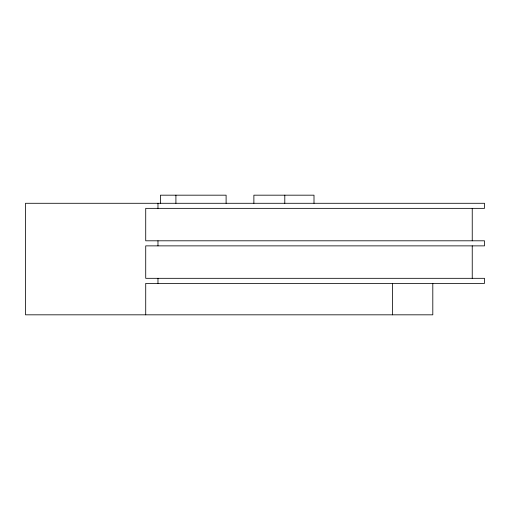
<?xml version="1.0" encoding="UTF-8"?>
<svg xmlns="http://www.w3.org/2000/svg" width="510" height="510" viewBox="0 0 510 510"><rect width="100%" height="100%" fill="white"/><g stroke="black" fill="none" stroke-linecap="round" stroke-linejoin="round"><path stroke-width="0.76" d="M472.241 208.354L472.241 240.803M472.241 245.871L472.241 278.32M432.805 283.394L432.805 314.823L25.5 314.823L25.5 203.286L484.5 203.286L484.5 208.354L145.72 208.354L145.72 240.803L484.5 240.803L484.5 245.871L145.72 245.871L145.72 278.32L484.5 278.32L484.5 283.394L145.72 283.394L145.72 314.823M392.381 283.394L392.381 314.823M314.001 203.286L314.001 195.177L253.878 195.177L253.878 203.286M284.797 195.177L284.797 203.286M226.108 203.286L226.108 195.177L160.452 195.177L160.452 203.286M175.912 195.177L175.912 203.286M157.972 203.286L157.972 208.354M157.972 240.803L157.972 245.871M157.972 278.32L157.972 283.394"/></g></svg>
